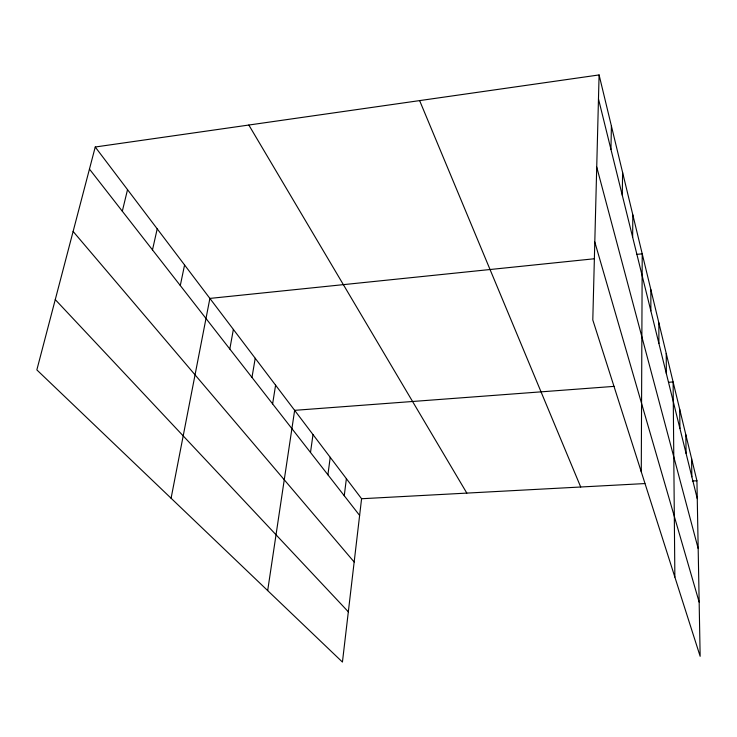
<?xml version="1.0" encoding="UTF-8"?>
<svg xmlns="http://www.w3.org/2000/svg" width="737" height="737" viewBox="0 0 737 737"><rect width="100%" height="100%" fill="white"/><g stroke="black" fill="none" stroke-linecap="round" stroke-linejoin="round"><path stroke-width="1.11" d="M650.854 310.857L650.863 289.669M641.273 471.855L642.222 253.823L636.528 254.403M632.641 237.167L632.834 214.882M622.286 195.277L622.599 172.44M610.955 149.399L611.397 125.981M599.089 74.934L592.797 319.959L700.15 656.298L696.935 480.773L599.089 74.934L95.239 147.004L36.85 369.9L342.438 662.066L361.581 498.737L95.239 147.004M344.253 495.743L346.381 478.654M327.91 474.794L330.222 457.318M310.498 452.463L313.004 434.59M267.678 590.595L294.643 410.334L614.068 386.372M272.616 403.904L275.592 385.175M251.971 377.427L255.223 358.274M229.815 349.034L233.371 329.421M171.085 498.249L209.888 298.411L594.437 258.751M180.289 285.541L184.572 264.979M152.485 249.898L157.211 228.839M122.314 211.215L127.529 189.649M668.57 382.282L673.111 381.941L674.862 577.08M361.581 498.737L644.875 483.564M692.402 481.012L696.935 480.773M55.266 299.609L348.334 611.811M73.12 231.446L354.165 561.999M89.453 169.086L359.628 515.449M248.83 125.032L466.825 493.099M419.629 100.601L580.701 487M594.796 241.994L699.155 602.101M596.73 167.013L698.179 548.549M598.481 98.924L697.257 498.654M691.564 458.506L691.859 476.811M685.834 434.729L686.092 453.476M679.698 409.265L679.919 428.473M666.239 353.447L666.359 373.622M658.841 322.778L658.906 343.451"/></g></svg>
